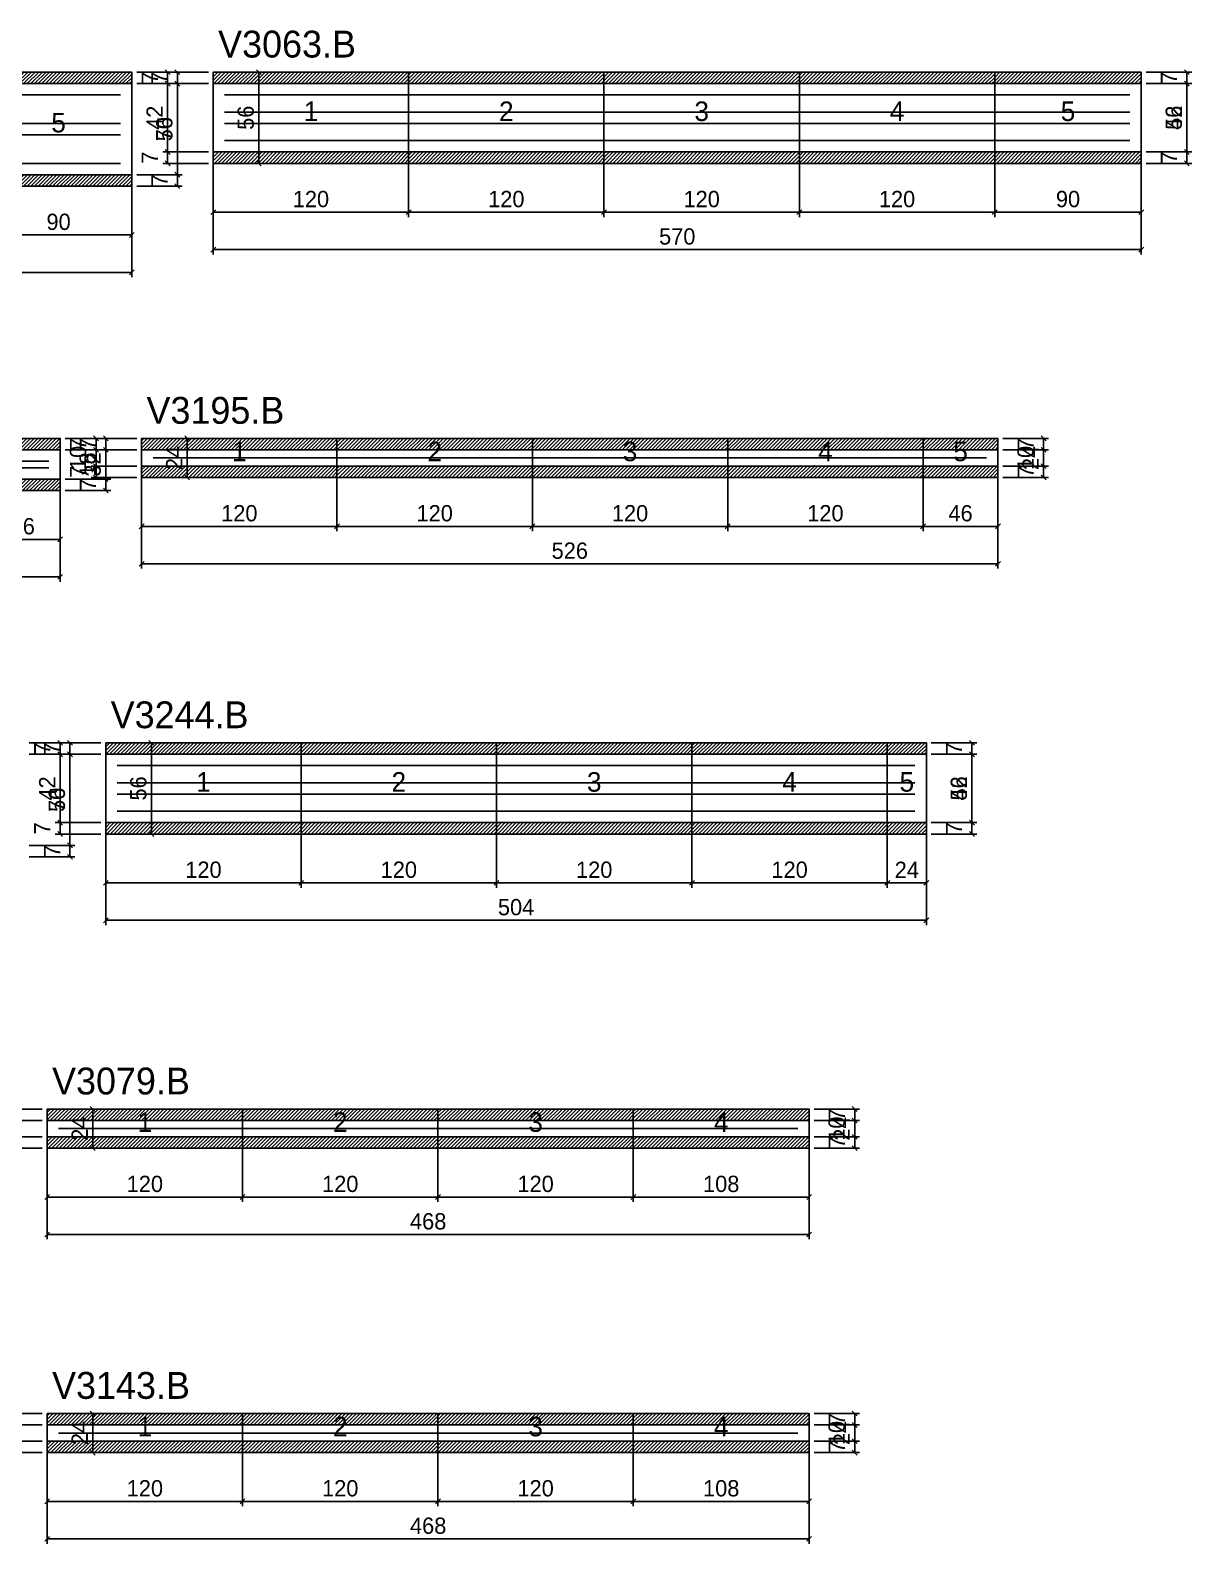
# Model space of a CAD drawing. Extents: x -9000 to 3070, y -14307 to 1250.
# Drawn here: x 700 to 1413, y -13261 to -12331 of the extents above; entities that cross this region are included whole.
import ezdxf
from ezdxf.enums import TextEntityAlignment as Align

# ---------------------------------------------------------------- set-up
doc = ezdxf.new("R2010")
doc.units = 0
for name, color, linetype in [('5', 5, 'Continuous'), ('COTA', 241, 'Continuous'), ('NOMENCLATURA', 7, 'Continuous'), ('Painéis', 200, 'Continuous'), ('SARR_2.2x5', 40, 'Continuous'), ('SARR_2.2x7', 40, 'Continuous'), ('SCO-___-LAJ', 224, 'Continuous')]:
    doc.layers.add(name, color=color, linetype=linetype)
doc.dimstyles.new('PAINEL', dxfattribs={"dimtxt": 10, "dimasz": 3, "dimexe": 3, "dimexo": 3, "dimgap": 3, "dimtad": 1, "dimblk": 'OBLIQUE', "dimblk1": 'OBLIQUE', "dimcen": 2.5, "dimclrd": 4, "dimclre": 4, "dimclrt": 240, "dimazin": 3, "dimtfac": 1, "dimtmove": 0, "dimatfit": 3})

# ---------------------------------------------------------------- blocks, each defined once
blk = doc.blocks.new('_OBLIQUE')
at = {"color": 0, "linetype": 'BYBLOCK'}
blk.add_line((-0.5, -0.5), (0.5, 0.5), dxfattribs=at)

msp = doc.modelspace()

# ---------------------------------------------------------------- hatches: boundary and pattern name
at = {"layer": 'COTA'}
h = msp.add_hatch(dxfattribs=at)
h.set_pattern_fill('ANSI31', scale=0.5)
h.paths.add_polyline_path([(672, -12364), (762, -12364), (762, -12357), (672, -12357)])
h = msp.add_hatch(dxfattribs=at)
h.set_pattern_fill('ANSI31', scale=0.5)
h.paths.add_polyline_path([(812, -12364), (932, -12364), (932, -12357), (812, -12357)])
h = msp.add_hatch(dxfattribs=at)
h.set_pattern_fill('ANSI31', scale=0.5)
h.paths.add_polyline_path([(932, -12364), (1052, -12364), (1052, -12357), (932, -12357)])
h = msp.add_hatch(dxfattribs=at)
h.set_pattern_fill('ANSI31', scale=0.5)
h.paths.add_polyline_path([(1052, -12364), (1172, -12364), (1172, -12357), (1052, -12357)])
h = msp.add_hatch(dxfattribs=at)
h.set_pattern_fill('ANSI31', scale=0.5)
h.paths.add_polyline_path([(1172, -12364), (1292, -12364), (1292, -12357), (1172, -12357)])
h = msp.add_hatch(dxfattribs=at)
h.set_pattern_fill('ANSI31', scale=0.5)
h.paths.add_polyline_path([(1292, -12364), (1382, -12364), (1382, -12357), (1292, -12357)])
h = msp.add_hatch(dxfattribs=at)
h.set_pattern_fill('ANSI31', scale=0.5)
h.paths.add_polyline_path([(812, -12413), (932, -12413), (932, -12406), (812, -12406)])
h = msp.add_hatch(dxfattribs=at)
h.set_pattern_fill('ANSI31', scale=0.5)
h.paths.add_polyline_path([(932, -12413), (1052, -12413), (1052, -12406), (932, -12406)])
h = msp.add_hatch(dxfattribs=at)
h.set_pattern_fill('ANSI31', scale=0.5)
h.paths.add_polyline_path([(1052, -12413), (1172, -12413), (1172, -12406), (1052, -12406)])
h = msp.add_hatch(dxfattribs=at)
h.set_pattern_fill('ANSI31', scale=0.5)
h.paths.add_polyline_path([(1172, -12413), (1292, -12413), (1292, -12406), (1172, -12406)])
h = msp.add_hatch(dxfattribs=at)
h.set_pattern_fill('ANSI31', scale=0.5)
h.paths.add_polyline_path([(1292, -12413), (1382, -12413), (1382, -12406), (1292, -12406)])
h = msp.add_hatch(dxfattribs=at)
h.set_pattern_fill('ANSI31', scale=0.5)
h.paths.add_polyline_path([(672, -12427), (762, -12427), (762, -12420), (672, -12420)])
h = msp.add_hatch(dxfattribs=at)
h.set_pattern_fill('ANSI31', scale=0.5)
h.paths.add_polyline_path([(672, -12589), (718, -12589), (718, -12582), (672, -12582)])
h = msp.add_hatch(dxfattribs=at)
h.set_pattern_fill('ANSI31', scale=0.5)
h.paths.add_polyline_path([(768, -12589), (888, -12589), (888, -12582), (768, -12582)])
h = msp.add_hatch(dxfattribs=at)
h.set_pattern_fill('ANSI31', scale=0.5)
h.paths.add_polyline_path([(888, -12589), (1008, -12589), (1008, -12582), (888, -12582)])
h = msp.add_hatch(dxfattribs=at)
h.set_pattern_fill('ANSI31', scale=0.5)
h.paths.add_polyline_path([(1008, -12589), (1128, -12589), (1128, -12582), (1008, -12582)])
h = msp.add_hatch(dxfattribs=at)
h.set_pattern_fill('ANSI31', scale=0.5)
h.paths.add_polyline_path([(1128, -12589), (1248, -12589), (1248, -12582), (1128, -12582)])
h = msp.add_hatch(dxfattribs=at)
h.set_pattern_fill('ANSI31', scale=0.5)
h.paths.add_polyline_path([(1248, -12589), (1294, -12589), (1294, -12582), (1248, -12582)])
h = msp.add_hatch(dxfattribs=at)
h.set_pattern_fill('ANSI31', scale=0.5)
h.paths.add_polyline_path([(672, -12614), (718, -12614), (718, -12607), (672, -12607)])
h = msp.add_hatch(dxfattribs=at)
h.set_pattern_fill('ANSI31', scale=0.5)
h.paths.add_polyline_path([(768, -12606), (888, -12606), (888, -12599), (768, -12599)])
h = msp.add_hatch(dxfattribs=at)
h.set_pattern_fill('ANSI31', scale=0.5)
h.paths.add_polyline_path([(888, -12606), (1008, -12606), (1008, -12599), (888, -12599)])
h = msp.add_hatch(dxfattribs=at)
h.set_pattern_fill('ANSI31', scale=0.5)
h.paths.add_polyline_path([(1008, -12606), (1128, -12606), (1128, -12599), (1008, -12599)])
h = msp.add_hatch(dxfattribs=at)
h.set_pattern_fill('ANSI31', scale=0.5)
h.paths.add_polyline_path([(1128, -12606), (1248, -12606), (1248, -12599), (1128, -12599)])
h = msp.add_hatch(dxfattribs=at)
h.set_pattern_fill('ANSI31', scale=0.5)
h.paths.add_polyline_path([(1248, -12606), (1294, -12606), (1294, -12599), (1248, -12599)])
h = msp.add_hatch(dxfattribs=at)
h.set_pattern_fill('ANSI31', scale=0.5)
h.paths.add_polyline_path([(746, -12776), (866, -12776), (866, -12769), (746, -12769)])
h = msp.add_hatch(dxfattribs=at)
h.set_pattern_fill('ANSI31', scale=0.5)
h.paths.add_polyline_path([(866, -12776), (986, -12776), (986, -12769), (866, -12769)])
h = msp.add_hatch(dxfattribs=at)
h.set_pattern_fill('ANSI31', scale=0.5)
h.paths.add_polyline_path([(986, -12776), (1106, -12776), (1106, -12769), (986, -12769)])
h = msp.add_hatch(dxfattribs=at)
h.set_pattern_fill('ANSI31', scale=0.5)
h.paths.add_polyline_path([(1106, -12776), (1226, -12776), (1226, -12769), (1106, -12769)])
h = msp.add_hatch(dxfattribs=at)
h.set_pattern_fill('ANSI31', scale=0.5)
h.paths.add_polyline_path([(1226, -12776), (1250, -12776), (1250, -12769), (1226, -12769)])
h = msp.add_hatch(dxfattribs=at)
h.set_pattern_fill('ANSI31', scale=0.5)
h.paths.add_polyline_path([(746, -12825), (866, -12825), (866, -12818), (746, -12818)])
h = msp.add_hatch(dxfattribs=at)
h.set_pattern_fill('ANSI31', scale=0.5)
h.paths.add_polyline_path([(866, -12825), (986, -12825), (986, -12818), (866, -12818)])
h = msp.add_hatch(dxfattribs=at)
h.set_pattern_fill('ANSI31', scale=0.5)
h.paths.add_polyline_path([(986, -12825), (1106, -12825), (1106, -12818), (986, -12818)])
h = msp.add_hatch(dxfattribs=at)
h.set_pattern_fill('ANSI31', scale=0.5)
h.paths.add_polyline_path([(1106, -12825), (1226, -12825), (1226, -12818), (1106, -12818)])
h = msp.add_hatch(dxfattribs=at)
h.set_pattern_fill('ANSI31', scale=0.5)
h.paths.add_polyline_path([(1226, -12825), (1250, -12825), (1250, -12818), (1226, -12818)])
h = msp.add_hatch(dxfattribs=at)
h.set_pattern_fill('ANSI31', scale=0.5)
h.paths.add_polyline_path([(710, -13001), (830, -13001), (830, -12994), (710, -12994)])
h = msp.add_hatch(dxfattribs=at)
h.set_pattern_fill('ANSI31', scale=0.5)
h.paths.add_polyline_path([(830, -13001), (950, -13001), (950, -12994), (830, -12994)])
h = msp.add_hatch(dxfattribs=at)
h.set_pattern_fill('ANSI31', scale=0.5)
h.paths.add_polyline_path([(950, -13001), (1070, -13001), (1070, -12994), (950, -12994)])
h = msp.add_hatch(dxfattribs=at)
h.set_pattern_fill('ANSI31', scale=0.5)
h.paths.add_polyline_path([(1070, -13001), (1178, -13001), (1178, -12994), (1070, -12994)])
h = msp.add_hatch(dxfattribs=at)
h.set_pattern_fill('ANSI31', scale=0.5)
h.paths.add_polyline_path([(710, -13018), (830, -13018), (830, -13011), (710, -13011)])
h = msp.add_hatch(dxfattribs=at)
h.set_pattern_fill('ANSI31', scale=0.5)
h.paths.add_polyline_path([(830, -13018), (950, -13018), (950, -13011), (830, -13011)])
h = msp.add_hatch(dxfattribs=at)
h.set_pattern_fill('ANSI31', scale=0.5)
h.paths.add_polyline_path([(950, -13018), (1070, -13018), (1070, -13011), (950, -13011)])
h = msp.add_hatch(dxfattribs=at)
h.set_pattern_fill('ANSI31', scale=0.5)
h.paths.add_polyline_path([(1070, -13018), (1178, -13018), (1178, -13011), (1070, -13011)])
h = msp.add_hatch(dxfattribs=at)
h.set_pattern_fill('ANSI31', scale=0.5)
h.paths.add_polyline_path([(710, -13188), (830, -13188), (830, -13181), (710, -13181)])
h = msp.add_hatch(dxfattribs=at)
h.set_pattern_fill('ANSI31', scale=0.5)
h.paths.add_polyline_path([(830, -13188), (950, -13188), (950, -13181), (830, -13181)])
h = msp.add_hatch(dxfattribs=at)
h.set_pattern_fill('ANSI31', scale=0.5)
h.paths.add_polyline_path([(950, -13188), (1070, -13188), (1070, -13181), (950, -13181)])
h = msp.add_hatch(dxfattribs=at)
h.set_pattern_fill('ANSI31', scale=0.5)
h.paths.add_polyline_path([(1070, -13188), (1178, -13188), (1178, -13181), (1070, -13181)])
h = msp.add_hatch(dxfattribs=at)
h.set_pattern_fill('ANSI31', scale=0.5)
h.paths.add_polyline_path([(710, -13205), (830, -13205), (830, -13198), (710, -13198)])
h = msp.add_hatch(dxfattribs=at)
h.set_pattern_fill('ANSI31', scale=0.5)
h.paths.add_polyline_path([(830, -13205), (950, -13205), (950, -13198), (830, -13198)])
h = msp.add_hatch(dxfattribs=at)
h.set_pattern_fill('ANSI31', scale=0.5)
h.paths.add_polyline_path([(950, -13205), (1070, -13205), (1070, -13198), (950, -13198)])
h = msp.add_hatch(dxfattribs=at)
h.set_pattern_fill('ANSI31', scale=0.5)
h.paths.add_polyline_path([(1070, -13205), (1178, -13205), (1178, -13198), (1070, -13198)])

# ---------------------------------------------------------------- linework, layer by layer
at = {"layer": 'Painéis'}
for p, q in [((672, -12364), (762, -12364)), ((762, -12420), (762, -12364)), ((812, -12364), (932, -12364)), ((812, -12406), (812, -12364)), ((932, -12406), (932, -12364)), ((932, -12406), (932, -12364)), ((932, -12364), (1052, -12364)), ((932, -12406), (932, -12364)), ((1052, -12406), (1052, -12364)), ((1052, -12406), (1052, -12364)), ((1052, -12364), (1172, -12364)), ((1052, -12406), (1052, -12364)), ((1172, -12406), (1172, -12364)), ((1172, -12406), (1172, -12364)), ((1172, -12364), (1292, -12364)), ((1172, -12406), (1172, -12364)), ((1292, -12406), (1292, -12364)), ((1292, -12406), (1292, -12364)), ((1292, -12364), (1382, -12364)), ((1292, -12406), (1292, -12364)), ((1382, -12406), (1382, -12364)), ((812, -12406), (932, -12406)), ((932, -12406), (1052, -12406)), ((1052, -12406), (1172, -12406)), ((1172, -12406), (1292, -12406)), ((1292, -12406), (1382, -12406)), ((672, -12420), (762, -12420)), ((672, -12589), (718, -12589)), ((718, -12607), (718, -12589)), ((768, -12589), (888, -12589)), ((768, -12599), (768, -12589)), ((888, -12599), (888, -12589)), ((888, -12599), (888, -12589)), ((888, -12589), (1008, -12589)), ((888, -12599), (888, -12589)), ((1008, -12599), (1008, -12589)), ((1008, -12599), (1008, -12589)), ((1008, -12589), (1128, -12589)), ((1008, -12599), (1008, -12589)), ((1128, -12599), (1128, -12589)), ((1128, -12599), (1128, -12589)), ((1128, -12589), (1248, -12589)), ((1128, -12599), (1128, -12589)), ((1248, -12599), (1248, -12589)), ((1248, -12599), (1248, -12589)), ((1248, -12589), (1294, -12589)), ((1248, -12599), (1248, -12589)), ((1294, -12599), (1294, -12589)), ((672, -12607), (718, -12607)), ((768, -12599), (888, -12599)), ((888, -12599), (1008, -12599)), ((1008, -12599), (1128, -12599)), ((1128, -12599), (1248, -12599)), ((1248, -12599), (1294, -12599)), ((746, -12776), (866, -12776)), ((746, -12818), (746, -12776)), ((866, -12818), (866, -12776)), ((866, -12818), (866, -12776)), ((866, -12776), (986, -12776)), ((866, -12818), (866, -12776)), ((986, -12818), (986, -12776)), ((986, -12818), (986, -12776)), ((986, -12776), (1106, -12776)), ((986, -12818), (986, -12776)), ((1106, -12818), (1106, -12776)), ((1106, -12818), (1106, -12776)), ((1106, -12776), (1226, -12776)), ((1106, -12818), (1106, -12776)), ((1226, -12818), (1226, -12776)), ((1226, -12818), (1226, -12776)), ((1226, -12776), (1250, -12776)), ((1226, -12818), (1226, -12776)), ((1250, -12818), (1250, -12776)), ((746, -12818), (866, -12818)), ((866, -12818), (986, -12818)), ((986, -12818), (1106, -12818)), ((1106, -12818), (1226, -12818)), ((1226, -12818), (1250, -12818)), ((710, -13001), (830, -13001)), ((710, -13011), (710, -13001)), ((830, -13011), (830, -13001)), ((830, -13011), (830, -13001)), ((830, -13001), (950, -13001)), ((830, -13011), (830, -13001)), ((950, -13011), (950, -13001)), ((950, -13011), (950, -13001)), ((950, -13001), (1070, -13001)), ((950, -13011), (950, -13001)), ((1070, -13011), (1070, -13001)), ((1070, -13011), (1070, -13001)), ((1070, -13001), (1178, -13001)), ((1070, -13011), (1070, -13001)), ((1178, -13011), (1178, -13001)), ((710, -13011), (830, -13011)), ((830, -13011), (950, -13011)), ((950, -13011), (1070, -13011)), ((1070, -13011), (1178, -13011)), ((710, -13188), (830, -13188)), ((710, -13198), (710, -13188)), ((830, -13198), (830, -13188)), ((830, -13198), (830, -13188)), ((830, -13188), (950, -13188)), ((830, -13198), (830, -13188)), ((950, -13198), (950, -13188)), ((950, -13198), (950, -13188)), ((950, -13188), (1070, -13188)), ((950, -13198), (950, -13188)), ((1070, -13198), (1070, -13188)), ((1070, -13198), (1070, -13188)), ((1070, -13188), (1178, -13188)), ((1070, -13198), (1070, -13188)), ((1178, -13198), (1178, -13188)), ((710, -13198), (830, -13198)), ((830, -13198), (950, -13198)), ((950, -13198), (1070, -13198)), ((1070, -13198), (1178, -13198))]:
    msp.add_line(p, q, dxfattribs=at)
at = {"layer": 'SARR_2.2x5'}
for points in [[(775, -12594), (888, -12594)], [(775, -12594), (888, -12594)], [(888, -12594), (1008, -12594)], [(888, -12594), (1008, -12594)], [(1008, -12594), (1128, -12594)], [(1008, -12594), (1128, -12594)], [(1128, -12594), (1248, -12594)], [(1128, -12594), (1248, -12594)], [(1248, -12594), (1287, -12594)], [(1248, -12594), (1287, -12594)], [(717, -13006), (830, -13006)], [(717, -13006), (830, -13006)], [(830, -13006), (950, -13006)], [(830, -13006), (950, -13006)], [(950, -13006), (1070, -13006)], [(950, -13006), (1070, -13006)], [(1070, -13006), (1171, -13006)], [(1070, -13006), (1171, -13006)], [(717, -13193), (830, -13193)], [(717, -13193), (830, -13193)], [(830, -13193), (950, -13193)], [(830, -13193), (950, -13193)], [(950, -13193), (1070, -13193)], [(950, -13193), (1070, -13193)], [(1070, -13193), (1171, -13193)], [(1070, -13193), (1171, -13193)]]:
    msp.add_lwpolyline(points, dxfattribs=at)
at = {"layer": 'SARR_2.2x7'}
for points in [[(672, -12371), (755, -12371)], [(672, -12371), (755, -12371)], [(819, -12371), (932, -12371)], [(819, -12371), (932, -12371)], [(932, -12371), (1052, -12371)], [(932, -12371), (1052, -12371)], [(1052, -12371), (1172, -12371)], [(1052, -12371), (1172, -12371)], [(1172, -12371), (1292, -12371)], [(1172, -12371), (1292, -12371)], [(1292, -12371), (1375, -12371)], [(1292, -12371), (1375, -12371)], [(819, -12381.5), (932, -12381.5)], [(819, -12381.5), (932, -12381.5)], [(932, -12381.5), (1052, -12381.5)], [(932, -12381.5), (1052, -12381.5)], [(1052, -12381.5), (1172, -12381.5)], [(1052, -12381.5), (1172, -12381.5)], [(1172, -12381.5), (1292, -12381.5)], [(1172, -12381.5), (1292, -12381.5)], [(1292, -12381.5), (1375, -12381.5)], [(1292, -12381.5), (1375, -12381.5)], [(672, -12388.5), (755, -12388.5)], [(672, -12388.5), (755, -12388.5)], [(819, -12388.5), (932, -12388.5)], [(819, -12388.5), (932, -12388.5)], [(932, -12388.5), (1052, -12388.5)], [(932, -12388.5), (1052, -12388.5)], [(1052, -12388.5), (1172, -12388.5)], [(1052, -12388.5), (1172, -12388.5)], [(1172, -12388.5), (1292, -12388.5)], [(1172, -12388.5), (1292, -12388.5)], [(1292, -12388.5), (1375, -12388.5)], [(1292, -12388.5), (1375, -12388.5)], [(672, -12395.5), (755, -12395.5)], [(672, -12395.5), (755, -12395.5)], [(819, -12399), (932, -12399)], [(819, -12399), (932, -12399)], [(932, -12399), (1052, -12399)], [(932, -12399), (1052, -12399)], [(1052, -12399), (1172, -12399)], [(1052, -12399), (1172, -12399)], [(1172, -12399), (1292, -12399)], [(1172, -12399), (1292, -12399)], [(1292, -12399), (1375, -12399)], [(1292, -12399), (1375, -12399)], [(672, -12413), (755, -12413)], [(672, -12413), (755, -12413)], [(672, -12596), (711, -12596)], [(672, -12596), (711, -12596)], [(672, -12600), (711, -12600)], [(672, -12600), (711, -12600)], [(753, -12783), (866, -12783)], [(753, -12783), (866, -12783)], [(866, -12783), (986, -12783)], [(866, -12783), (986, -12783)], [(986, -12783), (1106, -12783)], [(986, -12783), (1106, -12783)], [(1106, -12783), (1226, -12783)], [(1106, -12783), (1226, -12783)], [(1226, -12783), (1243, -12783)], [(1226, -12783), (1243, -12783)], [(753, -12793.5), (866, -12793.5)], [(753, -12793.5), (866, -12793.5)], [(753, -12800.5), (866, -12800.5)], [(753, -12800.5), (866, -12800.5)], [(866, -12793.5), (986, -12793.5)], [(866, -12793.5), (986, -12793.5)], [(866, -12800.5), (986, -12800.5)], [(866, -12800.5), (986, -12800.5)], [(986, -12793.5), (1106, -12793.5)], [(986, -12793.5), (1106, -12793.5)], [(986, -12800.5), (1106, -12800.5)], [(986, -12800.5), (1106, -12800.5)], [(1106, -12793.5), (1226, -12793.5)], [(1106, -12793.5), (1226, -12793.5)], [(1106, -12800.5), (1226, -12800.5)], [(1106, -12800.5), (1226, -12800.5)], [(1226, -12793.5), (1243, -12793.5)], [(1226, -12793.5), (1243, -12793.5)], [(1226, -12800.5), (1243, -12800.5)], [(1226, -12800.5), (1243, -12800.5)], [(753, -12811), (866, -12811)], [(753, -12811), (866, -12811)], [(866, -12811), (986, -12811)], [(866, -12811), (986, -12811)], [(986, -12811), (1106, -12811)], [(986, -12811), (1106, -12811)], [(1106, -12811), (1226, -12811)], [(1106, -12811), (1226, -12811)], [(1226, -12811), (1243, -12811)], [(1226, -12811), (1243, -12811)]]:
    msp.add_lwpolyline(points, dxfattribs=at)
at = {"layer": 'SCO-___-LAJ'}
for points in [[(672, -12364), (762, -12364), (762, -12357), (672, -12357)], [(812, -12364), (932, -12364), (932, -12357), (812, -12357)], [(932, -12364), (1052, -12364), (1052, -12357), (932, -12357)], [(1052, -12364), (1172, -12364), (1172, -12357), (1052, -12357)], [(1172, -12364), (1292, -12364), (1292, -12357), (1172, -12357)], [(1292, -12364), (1382, -12364), (1382, -12357), (1292, -12357)], [(812, -12413), (932, -12413), (932, -12406), (812, -12406)], [(932, -12413), (1052, -12413), (1052, -12406), (932, -12406)], [(1052, -12413), (1172, -12413), (1172, -12406), (1052, -12406)], [(1172, -12413), (1292, -12413), (1292, -12406), (1172, -12406)], [(1292, -12413), (1382, -12413), (1382, -12406), (1292, -12406)], [(672, -12427), (762, -12427), (762, -12420), (672, -12420)], [(672, -12589), (718, -12589), (718, -12582), (672, -12582)], [(768, -12589), (888, -12589), (888, -12582), (768, -12582)], [(888, -12589), (1008, -12589), (1008, -12582), (888, -12582)], [(1008, -12589), (1128, -12589), (1128, -12582), (1008, -12582)], [(1128, -12589), (1248, -12589), (1248, -12582), (1128, -12582)], [(1248, -12589), (1294, -12589), (1294, -12582), (1248, -12582)], [(672, -12614), (718, -12614), (718, -12607), (672, -12607)], [(768, -12606), (888, -12606), (888, -12599), (768, -12599)], [(888, -12606), (1008, -12606), (1008, -12599), (888, -12599)], [(1008, -12606), (1128, -12606), (1128, -12599), (1008, -12599)], [(1128, -12606), (1248, -12606), (1248, -12599), (1128, -12599)], [(1248, -12606), (1294, -12606), (1294, -12599), (1248, -12599)], [(746, -12776), (866, -12776), (866, -12769), (746, -12769)], [(866, -12776), (986, -12776), (986, -12769), (866, -12769)], [(986, -12776), (1106, -12776), (1106, -12769), (986, -12769)], [(1106, -12776), (1226, -12776), (1226, -12769), (1106, -12769)], [(1226, -12776), (1250, -12776), (1250, -12769), (1226, -12769)], [(746, -12825), (866, -12825), (866, -12818), (746, -12818)], [(866, -12825), (986, -12825), (986, -12818), (866, -12818)], [(986, -12825), (1106, -12825), (1106, -12818), (986, -12818)], [(1106, -12825), (1226, -12825), (1226, -12818), (1106, -12818)], [(1226, -12825), (1250, -12825), (1250, -12818), (1226, -12818)], [(710, -13001), (830, -13001), (830, -12994), (710, -12994)], [(830, -13001), (950, -13001), (950, -12994), (830, -12994)], [(950, -13001), (1070, -13001), (1070, -12994), (950, -12994)], [(1070, -13001), (1178, -13001), (1178, -12994), (1070, -12994)], [(710, -13018), (830, -13018), (830, -13011), (710, -13011)], [(830, -13018), (950, -13018), (950, -13011), (830, -13011)], [(950, -13018), (1070, -13018), (1070, -13011), (950, -13011)], [(1070, -13018), (1178, -13018), (1178, -13011), (1070, -13011)], [(710, -13188), (830, -13188), (830, -13181), (710, -13181)], [(830, -13188), (950, -13188), (950, -13181), (830, -13181)], [(950, -13188), (1070, -13188), (1070, -13181), (950, -13181)], [(1070, -13188), (1178, -13188), (1178, -13181), (1070, -13181)], [(710, -13205), (830, -13205), (830, -13198), (710, -13198)], [(830, -13205), (950, -13205), (950, -13198), (830, -13198)], [(950, -13205), (1070, -13205), (1070, -13198), (950, -13198)], [(1070, -13205), (1178, -13205), (1178, -13198), (1070, -13198)]]:
    msp.add_lwpolyline(points, close=True, dxfattribs=at)

# ---------------------------------------------------------------- texts
at = {"layer": '5'}
for s, p in [('2', (992, -12381)), ('3', (1112, -12381)), ('5', (717, -12388)), ('1', (872, -12381)), ('4', (1232, -12381)), ('5', (1337, -12381)), ('1', (828, -12590)), ('2', (948, -12590)), ('3', (1068, -12590)), ('4', (1188, -12590)), ('5', (1271, -12590)), ('1', (806, -12793)), ('2', (926, -12793)), ('3', (1046, -12793)), ('4', (1166, -12793)), ('5', (1238, -12793)), ('1', (770, -13002)), ('2', (890, -13002)), ('3', (1010, -13002)), ('4', (1124, -13002)), ('1', (770, -13189)), ('2', (890, -13189)), ('3', (1010, -13189)), ('4', (1124, -13189))]:
    msp.add_text(s, height=12, dxfattribs=at).set_placement(p, align=Align.MIDDLE_CENTER)
at = {"layer": 'NOMENCLATURA'}
for s, p in [('V3063.B', (815, -12348)), ('V3195.B', (771, -12573)), ('V3244.B', (749, -12760)), ('V3079.B', (713, -12985)), ('V3143.B', (713, -13172))]:
    msp.add_text(s, height=16.5, dxfattribs=at).set_placement(p)

# ---------------------------------------------------------------- dimensions: what is measured, and where the dimension line sits
at = {"layer": 'COTA'}
for base, p1, p2 in [((790, -12427), (762, -12427), (762, -12357)), ((790, -12364), (762, -12364), (762, -12357)), ((784, -12364), (812, -12364), (812, -12357)), ((840, -12413), (812, -12413), (812, -12357)), ((1410, -12413), (1382, -12413), (1382, -12357)), ((1410, -12364), (1382, -12364), (1382, -12357)), ((790, -12420), (762, -12420), (762, -12364)), ((784, -12406), (812, -12406), (812, -12364)), ((1410, -12406), (1382, -12406), (1382, -12364)), ((784, -12413), (812, -12413), (812, -12406)), ((1410, -12413), (1382, -12413), (1382, -12406)), ((790, -12427), (762, -12427), (762, -12420)), ((746, -12614), (718, -12614), (718, -12582)), ((746, -12589), (718, -12589), (718, -12582)), ((746, -12607), (718, -12607), (718, -12589)), ((740, -12589), (768, -12589), (768, -12582)), ((740, -12599), (768, -12599), (768, -12589)), ((796, -12606), (768, -12606), (768, -12582)), ((1322, -12606), (1294, -12606), (1294, -12582)), ((1322, -12589), (1294, -12589), (1294, -12582)), ((1322, -12599), (1294, -12599), (1294, -12589)), ((740, -12606), (768, -12606), (768, -12599)), ((1322, -12606), (1294, -12606), (1294, -12599)), ((746, -12614), (718, -12614), (718, -12607)), ((724, -12839), (696, -12839), (696, -12769)), ((724, -12776), (696, -12776), (696, -12769)), ((724, -12832), (696, -12832), (696, -12776)), ((718, -12776), (746, -12776), (746, -12769)), ((718, -12818), (746, -12818), (746, -12776)), ((774, -12825), (746, -12825), (746, -12769)), ((1278, -12825), (1250, -12825), (1250, -12769)), ((1278, -12776), (1250, -12776), (1250, -12769)), ((1278, -12818), (1250, -12818), (1250, -12776)), ((718, -12825), (746, -12825), (746, -12818)), ((1278, -12825), (1250, -12825), (1250, -12818)), ((724, -12839), (696, -12839), (696, -12832)), ((682, -13001), (710, -13001), (710, -12994)), ((738, -13018), (710, -13018), (710, -12994)), ((1206, -13018), (1178, -13018), (1178, -12994)), ((1206, -13001), (1178, -13001), (1178, -12994)), ((682, -13011), (710, -13011), (710, -13001)), ((1206, -13011), (1178, -13011), (1178, -13001)), ((682, -13018), (710, -13018), (710, -13011)), ((1206, -13018), (1178, -13018), (1178, -13011)), ((682, -13188), (710, -13188), (710, -13181)), ((738, -13205), (710, -13205), (710, -13181)), ((1206, -13205), (1178, -13205), (1178, -13181)), ((1206, -13188), (1178, -13188), (1178, -13181)), ((682, -13198), (710, -13198), (710, -13188)), ((1206, -13198), (1178, -13198), (1178, -13188)), ((682, -13205), (710, -13205), (710, -13198)), ((1206, -13205), (1178, -13205), (1178, -13198))]:
    msp.add_linear_dim(base=base, p1=p1, p2=p2, angle=90, dimstyle='PAINEL', dxfattribs=at).render()
for base, p1, p2 in [((812, -12443), (812, -12406), (932, -12406)), ((812, -12466), (812, -12406), (1382, -12406)), ((932, -12443), (932, -12406), (1052, -12406)), ((1052, -12443), (1052, -12406), (1172, -12406)), ((1172, -12443), (1172, -12406), (1292, -12406)), ((1292, -12443), (1292, -12406), (1382, -12406)), ((192, -12480), (192, -12420), (762, -12420)), ((672, -12457), (672, -12420), (762, -12420)), ((192, -12667), (192, -12607), (718, -12607)), ((672, -12644), (672, -12607), (718, -12607)), ((768, -12636), (768, -12599), (888, -12599)), ((768, -12659), (768, -12599), (1294, -12599)), ((888, -12636), (888, -12599), (1008, -12599)), ((1008, -12636), (1008, -12599), (1128, -12599)), ((1128, -12636), (1128, -12599), (1248, -12599)), ((1248, -12636), (1248, -12599), (1294, -12599)), ((746, -12855), (746, -12818), (866, -12818)), ((746, -12878), (746, -12818), (1250, -12818)), ((866, -12855), (866, -12818), (986, -12818)), ((986, -12855), (986, -12818), (1106, -12818)), ((1106, -12855), (1106, -12818), (1226, -12818)), ((1226, -12855), (1226, -12818), (1250, -12818)), ((710, -13048), (710, -13011), (830, -13011)), ((710, -13071), (710, -13011), (1178, -13011)), ((830, -13048), (830, -13011), (950, -13011)), ((950, -13048), (950, -13011), (1070, -13011)), ((1070, -13048), (1070, -13011), (1178, -13011)), ((710, -13235), (710, -13198), (830, -13198)), ((710, -13258), (710, -13198), (1178, -13198)), ((830, -13235), (830, -13198), (950, -13198)), ((950, -13235), (950, -13198), (1070, -13198)), ((1070, -13235), (1070, -13198), (1178, -13198))]:
    msp.add_linear_dim(base=base, p1=p1, p2=p2, dimstyle='PAINEL', dxfattribs=at).render()

doc.saveas('drawing.dxf')
